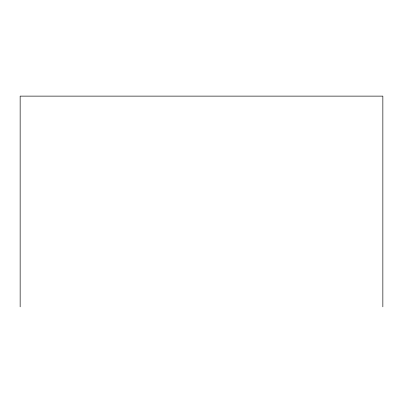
<?xml version="1.0" encoding="UTF-8"?>
<svg xmlns="http://www.w3.org/2000/svg" width="403" height="403" viewBox="0 0 403 403"><rect width="100%" height="100%" fill="white"/><g stroke="black" fill="none" stroke-linecap="round" stroke-linejoin="round"><path stroke-width="0.6" d="M382.85 306.874L382.85 96.126L20.15 96.126L20.15 306.874"/></g></svg>
